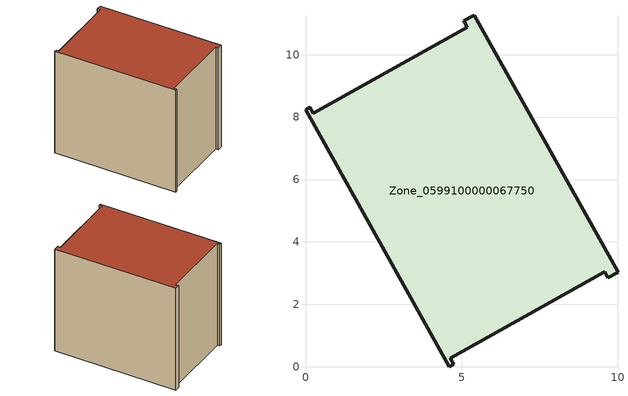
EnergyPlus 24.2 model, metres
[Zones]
Zone_0599100000067750
 floor ground (C_G): 5.41,11.26 10.01,3.03 9.68,2.85 9.58,3.04 4.64,0.28 4.75,0.08 4.6,0 0,8.23 0.13,8.31 0.24,8.12 5.18,10.88 5.07,11.08 z0
 wall outside (C_F): 4.6,0 4.75,0.08 4.64,0.28 9.58,3.04 9.68,2.85 10.01,3.03 5.41,11.26 5.07,11.08 5.18,10.88 0.24,8.12 0.13,8.31 0,8.23 4.6,0 z0:8.36
 roof outside (C_R): 5.07,11.08 5.18,10.88 0.24,8.12 0.13,8.31 0,8.23 4.6,0 4.75,0.08 4.64,0.28 9.58,3.04 9.68,2.85 10.01,3.03 5.41,11.26 z8.36
[BUILDING]
Pand.0599100000067750: North Axis=0; Terrain=City; Loads Convergence Tolerance Value=0.04; Temperature Convergence Tolerance Value=0.4; Solar Distribution=FullExterior; Maximum Number of Warmup Days=25; Minimum Number of Warmup Days=1
[Site:Location]
Rotterdam.The.Hague.AP_ZH_NLD Design_Conditions: Latitude=51.96; Longitude=4.45; Time Zone=1; Elevation=-4.5
[SITE:GROUNDTEMPERATURE:BUILDINGSURFACE]
18, 18, 18, 18, 18, 18, 18, 18, 18, 18, 18, 18
[MATERIAL] Thermal Absorptance=0.9; Solar Absorptance=0.7; Visible Absorptance=0.7
Name | Roughness | Thickness | Conductivity | Density | Specific Heat
G.TI.1965-1974 | MediumSmooth | 0.15 | 0.882353 | 540 | 1210
F.TI.1965-1974 | Rough | 0.3 | 0.697674 | 1920 | 840
R.TI.1965-1974 | MediumRough | 0.2 | 0.232558 | 1500 | 1000
[CONSTRUCTION]
C_G: G.TI.1965-1974
C_F: F.TI.1965-1974
C_R: R.TI.1965-1974
[ZONE]
Zone_0599100000067750: Type=1; Multiplier=1; Ceiling Height=Autocalculate; Volume=Autocalculate; Floor Area=autocalculate; Part of Total Floor Area=Yes
[ZONEINFILTRATION:DESIGNFLOWRATE]
Infil_Zone_0599100000067750: Zone or ZoneList or Space or SpaceList=Zone_0599100000067750; Schedule=AlwaysOn; Design Flow Rate Calculation Method=Flow/Area; Flow Rate per Floor Area=0.003; Constant Term Coefficient=1; Temperature Term Coefficient=0; Velocity Term Coefficient=0; Velocity Squared Term Coefficient=0
[HVACTEMPLATE:ZONE:IDEALLOADSAIRSYSTEM]
Zone_0599100000067750: Maximum Heating Supply Air Temperature=50; Minimum Cooling Supply Air Temperature=13; Maximum Heating Supply Air Humidity Ratio=0.0156; Minimum Cooling Supply Air Humidity Ratio=0.0077; Heating Limit=NoLimit; Cooling Limit=NoLimit; Dehumidification Control Type=ConstantSensibleHeatRatio; Cooling Sensible Heat Ratio=0.7; Dehumidification Setpoint=60; Humidification Control Type=None; Humidification Setpoint=30; Outdoor Air Method=None; Outdoor Air Flow Rate per Person=0.00944; Outdoor Air Flow Rate per Zone Floor Area=0; Outdoor Air Flow Rate per Zone=0; Demand Controlled Ventilation Type=None; Outdoor Air Economizer Type=NoEconomizer; Heat Recovery Type=None; Sensible Heat Recovery Effectiveness=0.7; Latent Heat Recovery Effectiveness=0.65
[ZONECONTROL:THERMOSTAT]
ThermostatControl_Zone_0599100000067750: Zone or ZoneList=Zone_0599100000067750; Control Type Schedule=DualSetpointControlType; Control 1=Thermostat_Zone_0599100000067750; Temperature Difference Between Cutout And Setpoint=0
[THERMOSTATSETPOINT:DUALSETPOINT]
Thermostat_Zone_0599100000067750: Heating Setpoint Temperature Schedule=HeatingSetpoint_Zone_0599100000067750; Cooling Setpoint Temperature Schedule=CoolingSetpoint_Zone_0599100000067750
[SCHEDULE:COMPACT]
HeatingSetpoint_Zone_0599100000067750: Through: 12/31, For: AllDays, Until: 24:00, 21
CoolingSetpoint_Zone_0599100000067750: Through: 12/31, For: AllDays, Until: 24:00, 24
DualSetpointControlType: Through: 12/31, For: AllDays, Until: 24:00, 4
AlwaysOn: Through: 12/31, For: AllDays, Until: 24:00, 1
